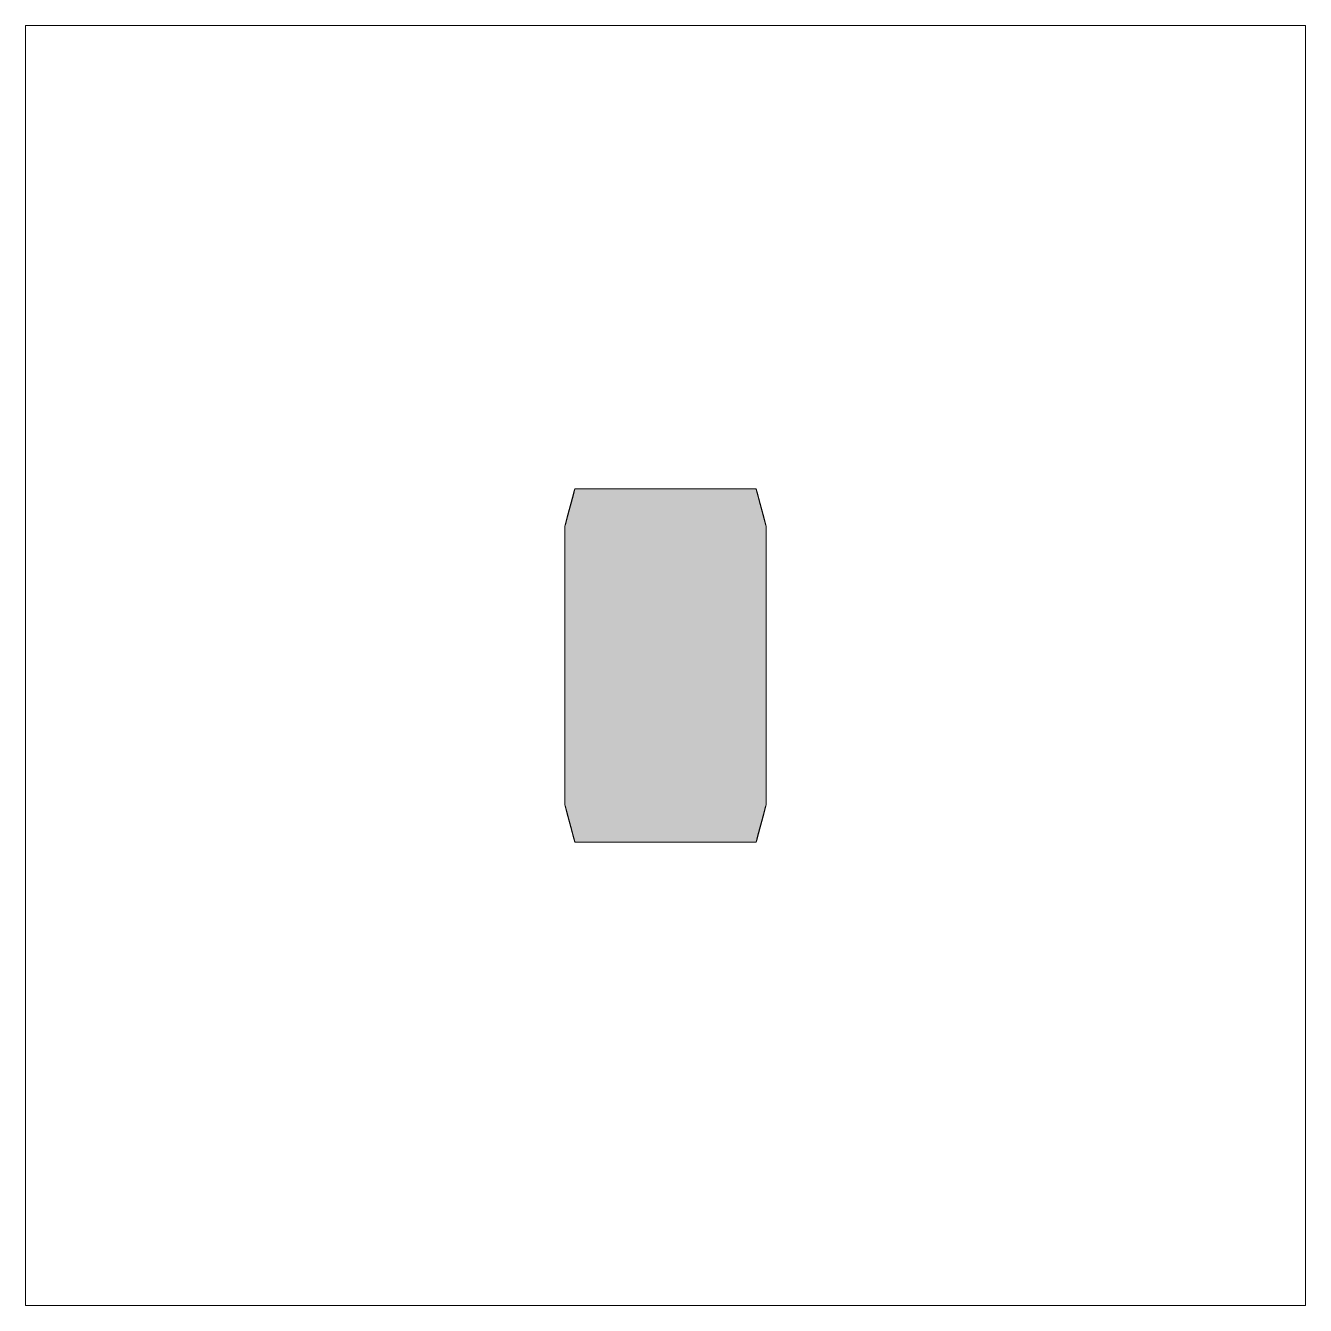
# Model space of a CAD drawing. Header units: inches. Extents: x 236 to 376, y 326 to 466.
import ezdxf

# ---------------------------------------------------------------- set-up
doc = ezdxf.new("R2010")
doc.units = ezdxf.units.IN
doc.header["$MEASUREMENT"] = 0
doc.layers.add('图层 1', color=7, linetype='Continuous')

# ---------------------------------------------------------------- blocks, each defined once
blk = doc.blocks.new('block 2')
at = {"layer": '图层 1'}
h = blk.add_hatch(color=7, dxfattribs=at)
h.dxf.hatch_style = 2
h.paths.add_polyline_path([(295.59, 415.82), (295.58, 415.78), (294.5, 411.76), (294.5, 381.24), (294.51, 381.2), (295.59, 377.18), (315.41, 377.18), (315.42, 377.22), (316.5, 381.24), (316.5, 411.76), (316.49, 411.8), (315.41, 415.82)])
at = {"layer": '图层 1', "lineweight": 0}
for points in [[(375.5, 466.5), (375.5, 326.5), (235.5, 326.5), (235.5, 466.5), (375.5, 466.5)], [(295.59, 415.82), (295.58, 415.78), (294.5, 411.76), (294.5, 381.24), (294.51, 381.2), (295.59, 377.18), (315.41, 377.18), (315.42, 377.22), (316.5, 381.24), (316.5, 411.76), (316.49, 411.8), (315.41, 415.82), (295.59, 415.82)]]:
    blk.add_lwpolyline(points, dxfattribs=at)
blk = doc.blocks.new('block 3')
at = {"layer": '图层 1'}
h = blk.add_hatch(color=7, dxfattribs=at)
h.dxf.hatch_style = 2
h.paths.add_polyline_path([(295.59, 415.82), (295.55, 415.69), (294.5, 411.76), (294.5, 381.24), (294.54, 381.11), (295.59, 377.18), (315.41, 377.18), (315.45, 377.31), (316.5, 381.24), (316.5, 411.76), (316.46, 411.9), (315.41, 415.82)])
at = {"layer": '图层 1', "lineweight": 0}
for points in [[(375.5, 466.5), (375.5, 326.5), (235.5, 326.5), (235.5, 466.5), (375.5, 466.5)], [(295.59, 415.82), (295.55, 415.69), (294.5, 411.76), (294.5, 381.24), (294.54, 381.11), (295.59, 377.18), (315.41, 377.18), (315.45, 377.31), (316.5, 381.24), (316.5, 411.76), (316.46, 411.9), (315.41, 415.82), (295.59, 415.82)]]:
    blk.add_lwpolyline(points, dxfattribs=at)
blk = doc.blocks.new('block 4')
at = {"layer": '图层 1'}
h = blk.add_hatch(color=7, dxfattribs=at)
h.dxf.hatch_style = 2
h.paths.add_polyline_path([(295.59, 415.82), (295.52, 415.59), (294.5, 411.76), (294.5, 381.24), (294.56, 381), (295.59, 377.18), (315.41, 377.18), (315.48, 377.41), (316.5, 381.24), (316.5, 411.76), (316.44, 412), (315.41, 415.82)])
at = {"layer": '图层 1', "lineweight": 0}
for points in [[(375.5, 466.5), (375.5, 326.5), (235.5, 326.5), (235.5, 466.5), (375.5, 466.5)], [(295.59, 415.82), (295.52, 415.59), (294.5, 411.76), (294.5, 381.24), (294.56, 381), (295.59, 377.18), (315.41, 377.18), (315.48, 377.41), (316.5, 381.24), (316.5, 411.76), (316.44, 412), (315.41, 415.82), (295.59, 415.82)]]:
    blk.add_lwpolyline(points, dxfattribs=at)
blk = doc.blocks.new('block 5')
at = {"layer": '图层 1'}
h = blk.add_hatch(color=7, dxfattribs=at)
h.dxf.hatch_style = 2
h.paths.add_polyline_path([(295.59, 415.82), (295.5, 415.49), (294.5, 411.76), (294.5, 381.24), (294.59, 380.9), (295.59, 377.18), (315.41, 377.18), (315.5, 377.51), (316.5, 381.24), (316.5, 411.76), (316.41, 412.1), (315.41, 415.82)])
at = {"layer": '图层 1', "lineweight": 0}
for points in [[(375.5, 466.5), (375.5, 326.5), (235.5, 326.5), (235.5, 466.5), (375.5, 466.5)], [(295.59, 415.82), (295.5, 415.49), (294.5, 411.76), (294.5, 381.24), (294.59, 380.9), (295.59, 377.18), (315.41, 377.18), (315.5, 377.51), (316.5, 381.24), (316.5, 411.76), (316.41, 412.1), (315.41, 415.82), (295.59, 415.82)]]:
    blk.add_lwpolyline(points, dxfattribs=at)
blk = doc.blocks.new('block 6')
at = {"layer": '图层 1'}
h = blk.add_hatch(color=7, dxfattribs=at)
h.dxf.hatch_style = 2
h.paths.add_polyline_path([(295.59, 415.82), (295.47, 415.38), (294.5, 411.76), (294.5, 381.24), (294.62, 380.8), (295.59, 377.18), (315.41, 377.18), (315.53, 377.62), (316.5, 381.24), (316.5, 411.76), (316.38, 412.2), (315.41, 415.82)])
at = {"layer": '图层 1', "lineweight": 0}
for points in [[(375.5, 466.5), (375.5, 326.5), (235.5, 326.5), (235.5, 466.5), (375.5, 466.5)], [(295.59, 415.82), (295.47, 415.38), (294.5, 411.76), (294.5, 381.24), (294.62, 380.8), (295.59, 377.18), (315.41, 377.18), (315.53, 377.62), (316.5, 381.24), (316.5, 411.76), (316.38, 412.2), (315.41, 415.82), (295.59, 415.82)]]:
    blk.add_lwpolyline(points, dxfattribs=at)
blk = doc.blocks.new('block 7')
at = {"layer": '图层 1'}
h = blk.add_hatch(color=7, dxfattribs=at)
h.dxf.hatch_style = 2
h.paths.add_polyline_path([(295.59, 415.82), (295.44, 415.28), (294.5, 411.76), (294.5, 381.24), (294.64, 380.7), (295.59, 377.18), (315.41, 377.18), (315.56, 377.72), (316.5, 381.24), (316.5, 411.76), (316.36, 412.3), (315.41, 415.82)])
at = {"layer": '图层 1', "lineweight": 0}
for points in [[(375.5, 466.5), (375.5, 326.5), (235.5, 326.5), (235.5, 466.5), (375.5, 466.5)], [(295.59, 415.82), (295.44, 415.28), (294.5, 411.76), (294.5, 381.24), (294.64, 380.7), (295.59, 377.18), (315.41, 377.18), (315.56, 377.72), (316.5, 381.24), (316.5, 411.76), (316.36, 412.3), (315.41, 415.82), (295.59, 415.82)]]:
    blk.add_lwpolyline(points, dxfattribs=at)
blk = doc.blocks.new('block 8')
at = {"layer": '图层 1'}
h = blk.add_hatch(color=7, dxfattribs=at)
h.dxf.hatch_style = 2
h.paths.add_polyline_path([(295.59, 415.82), (295.42, 415.18), (294.5, 411.76), (294.5, 381.24), (294.67, 380.6), (295.59, 377.18), (315.41, 377.18), (315.58, 377.82), (316.5, 381.24), (316.5, 411.76), (316.33, 412.4), (315.41, 415.82)])
at = {"layer": '图层 1', "lineweight": 0}
for points in [[(375.5, 466.5), (375.5, 326.5), (235.5, 326.5), (235.5, 466.5), (375.5, 466.5)], [(295.59, 415.82), (295.42, 415.18), (294.5, 411.76), (294.5, 381.24), (294.67, 380.6), (295.59, 377.18), (315.41, 377.18), (315.58, 377.82), (316.5, 381.24), (316.5, 411.76), (316.33, 412.4), (315.41, 415.82), (295.59, 415.82)]]:
    blk.add_lwpolyline(points, dxfattribs=at)
blk = doc.blocks.new('block 9')
at = {"layer": '图层 1'}
h = blk.add_hatch(color=7, dxfattribs=at)
h.dxf.hatch_style = 2
h.paths.add_polyline_path([(295.59, 415.82), (295.39, 415.08), (294.5, 411.76), (294.5, 381.24), (294.7, 380.5), (295.59, 377.18), (315.41, 377.18), (315.61, 377.92), (316.5, 381.24), (316.5, 411.76), (316.3, 412.5), (315.41, 415.82)])
at = {"layer": '图层 1', "lineweight": 0}
for points in [[(375.5, 466.5), (375.5, 326.5), (235.5, 326.5), (235.5, 466.5), (375.5, 466.5)], [(295.59, 415.82), (295.39, 415.08), (294.5, 411.76), (294.5, 381.24), (294.7, 380.5), (295.59, 377.18), (315.41, 377.18), (315.61, 377.92), (316.5, 381.24), (316.5, 411.76), (316.3, 412.5), (315.41, 415.82), (295.59, 415.82)]]:
    blk.add_lwpolyline(points, dxfattribs=at)
blk = doc.blocks.new('block 10')
at = {"layer": '图层 1'}
h = blk.add_hatch(color=7, dxfattribs=at)
h.dxf.hatch_style = 2
h.paths.add_polyline_path([(295.59, 415.82), (295.36, 414.98), (294.5, 411.76), (294.5, 381.24), (294.73, 380.39), (295.59, 377.18), (315.41, 377.18), (315.64, 378.02), (316.5, 381.24), (316.5, 411.76), (316.27, 412.6), (315.41, 415.82)])
at = {"layer": '图层 1', "lineweight": 0}
for points in [[(375.5, 466.5), (375.5, 326.5), (235.5, 326.5), (235.5, 466.5), (375.5, 466.5)], [(295.59, 415.82), (295.36, 414.98), (294.5, 411.76), (294.5, 381.24), (294.73, 380.39), (295.59, 377.18), (315.41, 377.18), (315.64, 378.02), (316.5, 381.24), (316.5, 411.76), (316.27, 412.6), (315.41, 415.82), (295.59, 415.82)]]:
    blk.add_lwpolyline(points, dxfattribs=at)
blk = doc.blocks.new('block 11')
at = {"layer": '图层 1'}
h = blk.add_hatch(color=7, dxfattribs=at)
h.dxf.hatch_style = 2
h.paths.add_polyline_path([(295.59, 415.82), (295.33, 414.88), (294.5, 411.76), (294.5, 381.24), (294.75, 380.29), (295.59, 377.18), (315.41, 377.18), (315.67, 378.12), (316.5, 381.24), (316.5, 411.76), (316.25, 412.71), (315.41, 415.82)])
at = {"layer": '图层 1', "lineweight": 0}
for points in [[(375.5, 466.5), (375.5, 326.5), (235.5, 326.5), (235.5, 466.5), (375.5, 466.5)], [(295.59, 415.82), (295.33, 414.88), (294.5, 411.76), (294.5, 381.24), (294.75, 380.29), (295.59, 377.18), (315.41, 377.18), (315.67, 378.12), (316.5, 381.24), (316.5, 411.76), (316.25, 412.71), (315.41, 415.82), (295.59, 415.82)]]:
    blk.add_lwpolyline(points, dxfattribs=at)
blk = doc.blocks.new('block 12')
at = {"layer": '图层 1'}
h = blk.add_hatch(color=7, dxfattribs=at)
h.dxf.hatch_style = 2
h.paths.add_polyline_path([(295.59, 415.82), (295.31, 414.78), (294.5, 411.76), (294.5, 381.24), (294.78, 380.19), (295.59, 377.18), (315.41, 377.18), (315.69, 378.22), (316.5, 381.24), (316.5, 411.76), (316.22, 412.81), (315.41, 415.82)])
at = {"layer": '图层 1', "lineweight": 0}
for points in [[(375.5, 466.5), (375.5, 326.5), (235.5, 326.5), (235.5, 466.5), (375.5, 466.5)], [(295.59, 415.82), (295.31, 414.78), (294.5, 411.76), (294.5, 381.24), (294.78, 380.19), (295.59, 377.18), (315.41, 377.18), (315.69, 378.22), (316.5, 381.24), (316.5, 411.76), (316.22, 412.81), (315.41, 415.82), (295.59, 415.82)]]:
    blk.add_lwpolyline(points, dxfattribs=at)
blk = doc.blocks.new('block 13')
at = {"layer": '图层 1'}
h = blk.add_hatch(color=7, dxfattribs=at)
h.dxf.hatch_style = 2
h.paths.add_polyline_path([(295.59, 415.82), (295.28, 414.67), (294.5, 411.76), (294.5, 381.24), (294.81, 380.09), (295.59, 377.18), (315.41, 377.18), (315.72, 378.33), (316.5, 381.24), (316.5, 411.76), (316.19, 412.91), (315.41, 415.82)])
at = {"layer": '图层 1', "lineweight": 0}
for points in [[(375.5, 466.5), (375.5, 326.5), (235.5, 326.5), (235.5, 466.5), (375.5, 466.5)], [(295.59, 415.82), (295.28, 414.67), (294.5, 411.76), (294.5, 381.24), (294.81, 380.09), (295.59, 377.18), (315.41, 377.18), (315.72, 378.33), (316.5, 381.24), (316.5, 411.76), (316.19, 412.91), (315.41, 415.82), (295.59, 415.82)]]:
    blk.add_lwpolyline(points, dxfattribs=at)
blk = doc.blocks.new('block 14')
at = {"layer": '图层 1'}
h = blk.add_hatch(color=7, dxfattribs=at)
h.dxf.hatch_style = 2
h.paths.add_polyline_path([(295.59, 415.82), (295.25, 414.57), (294.5, 411.76), (294.5, 381.24), (294.83, 379.99), (295.59, 377.18), (315.41, 377.18), (315.75, 378.43), (316.5, 381.24), (316.5, 411.76), (316.17, 413.01), (315.41, 415.82)])
at = {"layer": '图层 1', "lineweight": 0}
for points in [[(375.5, 466.5), (375.5, 326.5), (235.5, 326.5), (235.5, 466.5), (375.5, 466.5)], [(295.59, 415.82), (295.25, 414.57), (294.5, 411.76), (294.5, 381.24), (294.83, 379.99), (295.59, 377.18), (315.41, 377.18), (315.75, 378.43), (316.5, 381.24), (316.5, 411.76), (316.17, 413.01), (315.41, 415.82), (295.59, 415.82)]]:
    blk.add_lwpolyline(points, dxfattribs=at)
blk = doc.blocks.new('block 15')
at = {"layer": '图层 1'}
h = blk.add_hatch(color=7, dxfattribs=at)
h.dxf.hatch_style = 2
h.paths.add_polyline_path([(295.59, 415.82), (295.23, 414.47), (294.5, 411.76), (294.5, 381.24), (294.86, 379.89), (295.59, 377.18), (315.41, 377.18), (315.77, 378.53), (316.5, 381.24), (316.5, 411.76), (316.14, 413.11), (315.41, 415.82)])
at = {"layer": '图层 1', "lineweight": 0}
for points in [[(375.5, 466.5), (375.5, 326.5), (235.5, 326.5), (235.5, 466.5), (375.5, 466.5)], [(295.59, 415.82), (295.23, 414.47), (294.5, 411.76), (294.5, 381.24), (294.86, 379.89), (295.59, 377.18), (315.41, 377.18), (315.77, 378.53), (316.5, 381.24), (316.5, 411.76), (316.14, 413.11), (315.41, 415.82), (295.59, 415.82)]]:
    blk.add_lwpolyline(points, dxfattribs=at)
blk = doc.blocks.new('block 16')
at = {"layer": '图层 1'}
h = blk.add_hatch(color=7, dxfattribs=at)
h.dxf.hatch_style = 2
h.paths.add_polyline_path([(295.59, 415.82), (295.2, 414.37), (294.5, 411.76), (294.5, 381.24), (294.89, 379.79), (295.59, 377.18), (315.41, 377.18), (315.8, 378.63), (316.5, 381.24), (316.5, 411.76), (316.11, 413.21), (315.41, 415.82)])
at = {"layer": '图层 1', "lineweight": 0}
for points in [[(375.5, 466.5), (375.5, 326.5), (235.5, 326.5), (235.5, 466.5), (375.5, 466.5)], [(295.59, 415.82), (295.2, 414.37), (294.5, 411.76), (294.5, 381.24), (294.89, 379.79), (295.59, 377.18), (315.41, 377.18), (315.8, 378.63), (316.5, 381.24), (316.5, 411.76), (316.11, 413.21), (315.41, 415.82), (295.59, 415.82)]]:
    blk.add_lwpolyline(points, dxfattribs=at)
blk = doc.blocks.new('block 17')
at = {"layer": '图层 1'}
h = blk.add_hatch(color=7, dxfattribs=at)
h.dxf.hatch_style = 2
h.paths.add_polyline_path([(295.59, 415.82), (295.17, 414.27), (294.5, 411.76), (294.5, 381.24), (294.92, 379.68), (295.59, 377.18), (315.41, 377.18), (315.83, 378.73), (316.5, 381.24), (316.5, 411.76), (316.08, 413.32), (315.41, 415.82)])
at = {"layer": '图层 1', "lineweight": 0}
for points in [[(375.5, 466.5), (375.5, 326.5), (235.5, 326.5), (235.5, 466.5), (375.5, 466.5)], [(295.59, 415.82), (295.17, 414.27), (294.5, 411.76), (294.5, 381.24), (294.92, 379.68), (295.59, 377.18), (315.41, 377.18), (315.83, 378.73), (316.5, 381.24), (316.5, 411.76), (316.08, 413.32), (315.41, 415.82), (295.59, 415.82)]]:
    blk.add_lwpolyline(points, dxfattribs=at)
blk = doc.blocks.new('block 18')
at = {"layer": '图层 1'}
h = blk.add_hatch(color=7, dxfattribs=at)
h.dxf.hatch_style = 2
h.paths.add_polyline_path([(295.59, 415.82), (295.14, 414.17), (294.5, 411.76), (294.5, 381.24), (294.94, 379.58), (295.59, 377.18), (315.41, 377.18), (315.86, 378.83), (316.5, 381.24), (316.5, 411.76), (316.06, 413.42), (315.41, 415.82)])
at = {"layer": '图层 1', "lineweight": 0}
for points in [[(375.5, 466.5), (375.5, 326.5), (235.5, 326.5), (235.5, 466.5), (375.5, 466.5)], [(295.59, 415.82), (295.14, 414.17), (294.5, 411.76), (294.5, 381.24), (294.94, 379.58), (295.59, 377.18), (315.41, 377.18), (315.86, 378.83), (316.5, 381.24), (316.5, 411.76), (316.06, 413.42), (315.41, 415.82), (295.59, 415.82)]]:
    blk.add_lwpolyline(points, dxfattribs=at)
blk = doc.blocks.new('block 19')
at = {"layer": '图层 1'}
h = blk.add_hatch(color=7, dxfattribs=at)
h.dxf.hatch_style = 2
h.paths.add_polyline_path([(295.59, 415.82), (295.12, 414.07), (294.5, 411.76), (294.5, 381.24), (294.97, 379.48), (295.59, 377.18), (315.41, 377.18), (315.88, 378.93), (316.5, 381.24), (316.5, 411.76), (316.03, 413.52), (315.41, 415.82)])
at = {"layer": '图层 1', "lineweight": 0}
for points in [[(375.5, 466.5), (375.5, 326.5), (235.5, 326.5), (235.5, 466.5), (375.5, 466.5)], [(295.59, 415.82), (295.12, 414.07), (294.5, 411.76), (294.5, 381.24), (294.97, 379.48), (295.59, 377.18), (315.41, 377.18), (315.88, 378.93), (316.5, 381.24), (316.5, 411.76), (316.03, 413.52), (315.41, 415.82), (295.59, 415.82)]]:
    blk.add_lwpolyline(points, dxfattribs=at)
blk = doc.blocks.new('block 20')
at = {"layer": '图层 1'}
h = blk.add_hatch(color=7, dxfattribs=at)
h.dxf.hatch_style = 2
h.paths.add_polyline_path([(295.59, 415.82), (295.09, 413.96), (294.5, 411.76), (294.5, 381.24), (295, 379.38), (295.59, 377.18), (315.41, 377.18), (315.91, 379.04), (316.5, 381.24), (316.5, 411.76), (316, 413.62), (315.41, 415.82)])
at = {"layer": '图层 1', "lineweight": 0}
for points in [[(375.5, 466.5), (375.5, 326.5), (235.5, 326.5), (235.5, 466.5), (375.5, 466.5)], [(295.59, 415.82), (295.09, 413.96), (294.5, 411.76), (294.5, 381.24), (295, 379.38), (295.59, 377.18), (315.41, 377.18), (315.91, 379.04), (316.5, 381.24), (316.5, 411.76), (316, 413.62), (315.41, 415.82), (295.59, 415.82)]]:
    blk.add_lwpolyline(points, dxfattribs=at)
blk = doc.blocks.new('block 21')
at = {"layer": '图层 1'}
h = blk.add_hatch(color=7, dxfattribs=at)
h.dxf.hatch_style = 2
h.paths.add_polyline_path([(295.59, 415.82), (295.06, 413.86), (294.5, 411.76), (294.5, 381.24), (295.02, 379.28), (295.59, 377.18), (315.41, 377.18), (315.94, 379.14), (316.5, 381.24), (316.5, 411.76), (315.98, 413.72), (315.41, 415.82)])
at = {"layer": '图层 1', "lineweight": 0}
for points in [[(375.5, 466.5), (375.5, 326.5), (235.5, 326.5), (235.5, 466.5), (375.5, 466.5)], [(295.59, 415.82), (295.06, 413.86), (294.5, 411.76), (294.5, 381.24), (295.02, 379.28), (295.59, 377.18), (315.41, 377.18), (315.94, 379.14), (316.5, 381.24), (316.5, 411.76), (315.98, 413.72), (315.41, 415.82), (295.59, 415.82)]]:
    blk.add_lwpolyline(points, dxfattribs=at)
blk = doc.blocks.new('block 22')
at = {"layer": '图层 1'}
h = blk.add_hatch(color=7, dxfattribs=at)
h.dxf.hatch_style = 2
h.paths.add_polyline_path([(295.59, 415.82), (295.04, 413.76), (294.5, 411.76), (294.5, 381.24), (295.05, 379.18), (295.59, 377.18), (315.41, 377.18), (315.96, 379.24), (316.5, 381.24), (316.5, 411.76), (315.95, 413.82), (315.41, 415.82)])
at = {"layer": '图层 1', "lineweight": 0}
for points in [[(375.5, 466.5), (375.5, 326.5), (235.5, 326.5), (235.5, 466.5), (375.5, 466.5)], [(295.59, 415.82), (295.04, 413.76), (294.5, 411.76), (294.5, 381.24), (295.05, 379.18), (295.59, 377.18), (315.41, 377.18), (315.96, 379.24), (316.5, 381.24), (316.5, 411.76), (315.95, 413.82), (315.41, 415.82), (295.59, 415.82)]]:
    blk.add_lwpolyline(points, dxfattribs=at)
blk = doc.blocks.new('block 23')
at = {"layer": '图层 1'}
h = blk.add_hatch(color=7, dxfattribs=at)
h.dxf.hatch_style = 2
h.paths.add_polyline_path([(295.59, 415.82), (295.01, 413.66), (294.5, 411.76), (294.5, 381.24), (295.08, 379.08), (295.59, 377.18), (315.41, 377.18), (315.99, 379.34), (316.5, 381.24), (316.5, 411.76), (315.92, 413.92), (315.41, 415.82)])
at = {"layer": '图层 1', "lineweight": 0}
for points in [[(375.5, 466.5), (375.5, 326.5), (235.5, 326.5), (235.5, 466.5), (375.5, 466.5)], [(295.59, 415.82), (295.01, 413.66), (294.5, 411.76), (294.5, 381.24), (295.08, 379.08), (295.59, 377.18), (315.41, 377.18), (315.99, 379.34), (316.5, 381.24), (316.5, 411.76), (315.92, 413.92), (315.41, 415.82), (295.59, 415.82)]]:
    blk.add_lwpolyline(points, dxfattribs=at)
blk = doc.blocks.new('block 24')
at = {"layer": '图层 1'}
h = blk.add_hatch(color=7, dxfattribs=at)
h.dxf.hatch_style = 2
h.paths.add_polyline_path([(295.59, 415.82), (294.98, 413.56), (294.5, 411.76), (294.5, 381.24), (295.11, 378.97), (295.59, 377.18), (315.41, 377.18), (316.02, 379.44), (316.5, 381.24), (316.5, 411.76), (315.89, 414.03), (315.41, 415.82)])
at = {"layer": '图层 1', "lineweight": 0}
for points in [[(375.5, 466.5), (375.5, 326.5), (235.5, 326.5), (235.5, 466.5), (375.5, 466.5)], [(295.59, 415.82), (294.98, 413.56), (294.5, 411.76), (294.5, 381.24), (295.11, 378.97), (295.59, 377.18), (315.41, 377.18), (316.02, 379.44), (316.5, 381.24), (316.5, 411.76), (315.89, 414.03), (315.41, 415.82), (295.59, 415.82)]]:
    blk.add_lwpolyline(points, dxfattribs=at)
blk = doc.blocks.new('block 25')
at = {"layer": '图层 1'}
h = blk.add_hatch(color=7, dxfattribs=at)
h.dxf.hatch_style = 2
h.paths.add_polyline_path([(295.59, 415.82), (294.95, 413.46), (294.5, 411.76), (294.5, 381.24), (295.13, 378.87), (295.59, 377.18), (315.41, 377.18), (316.05, 379.54), (316.5, 381.24), (316.5, 411.76), (315.87, 414.13), (315.41, 415.82)])
at = {"layer": '图层 1', "lineweight": 0}
for points in [[(375.5, 466.5), (375.5, 326.5), (235.5, 326.5), (235.5, 466.5), (375.5, 466.5)], [(295.59, 415.82), (294.95, 413.46), (294.5, 411.76), (294.5, 381.24), (295.13, 378.87), (295.59, 377.18), (315.41, 377.18), (316.05, 379.54), (316.5, 381.24), (316.5, 411.76), (315.87, 414.13), (315.41, 415.82), (295.59, 415.82)]]:
    blk.add_lwpolyline(points, dxfattribs=at)
blk = doc.blocks.new('block 26')
at = {"layer": '图层 1'}
h = blk.add_hatch(color=7, dxfattribs=at)
h.dxf.hatch_style = 2
h.paths.add_polyline_path([(295.59, 415.82), (294.93, 413.36), (294.5, 411.76), (294.5, 381.24), (295.16, 378.77), (295.59, 377.18), (315.41, 377.18), (316.07, 379.64), (316.5, 381.24), (316.5, 411.76), (315.84, 414.23), (315.41, 415.82)])
at = {"layer": '图层 1', "lineweight": 0}
for points in [[(375.5, 466.5), (375.5, 326.5), (235.5, 326.5), (235.5, 466.5), (375.5, 466.5)], [(295.59, 415.82), (294.93, 413.36), (294.5, 411.76), (294.5, 381.24), (295.16, 378.77), (295.59, 377.18), (315.41, 377.18), (316.07, 379.64), (316.5, 381.24), (316.5, 411.76), (315.84, 414.23), (315.41, 415.82), (295.59, 415.82)]]:
    blk.add_lwpolyline(points, dxfattribs=at)
blk = doc.blocks.new('block 27')
at = {"layer": '图层 1'}
h = blk.add_hatch(color=7, dxfattribs=at)
h.dxf.hatch_style = 2
h.paths.add_polyline_path([(295.59, 415.82), (294.9, 413.25), (294.5, 411.76), (294.5, 381.24), (295.19, 378.67), (295.59, 377.18), (315.41, 377.18), (316.1, 379.75), (316.5, 381.24), (316.5, 411.76), (315.81, 414.33), (315.41, 415.82)])
at = {"layer": '图层 1', "lineweight": 0}
for points in [[(375.5, 466.5), (375.5, 326.5), (235.5, 326.5), (235.5, 466.5), (375.5, 466.5)], [(295.59, 415.82), (294.9, 413.25), (294.5, 411.76), (294.5, 381.24), (295.19, 378.67), (295.59, 377.18), (315.41, 377.18), (316.1, 379.75), (316.5, 381.24), (316.5, 411.76), (315.81, 414.33), (315.41, 415.82), (295.59, 415.82)]]:
    blk.add_lwpolyline(points, dxfattribs=at)
blk = doc.blocks.new('block 28')
at = {"layer": '图层 1'}
h = blk.add_hatch(color=7, dxfattribs=at)
h.dxf.hatch_style = 2
h.paths.add_polyline_path([(295.59, 415.82), (294.87, 413.15), (294.5, 411.76), (294.5, 381.24), (295.21, 378.57), (295.59, 377.18), (315.41, 377.18), (316.13, 379.85), (316.5, 381.24), (316.5, 411.76), (315.79, 414.43), (315.41, 415.82)])
at = {"layer": '图层 1', "lineweight": 0}
for points in [[(375.5, 466.5), (375.5, 326.5), (235.5, 326.5), (235.5, 466.5), (375.5, 466.5)], [(295.59, 415.82), (294.87, 413.15), (294.5, 411.76), (294.5, 381.24), (295.21, 378.57), (295.59, 377.18), (315.41, 377.18), (316.13, 379.85), (316.5, 381.24), (316.5, 411.76), (315.79, 414.43), (315.41, 415.82), (295.59, 415.82)]]:
    blk.add_lwpolyline(points, dxfattribs=at)
blk = doc.blocks.new('block 29')
at = {"layer": '图层 1'}
h = blk.add_hatch(color=7, dxfattribs=at)
h.dxf.hatch_style = 2
h.paths.add_polyline_path([(295.59, 415.82), (294.85, 413.05), (294.5, 411.76), (294.5, 381.24), (295.24, 378.47), (295.59, 377.18), (315.41, 377.18), (316.15, 379.95), (316.5, 381.24), (316.5, 411.76), (315.76, 414.53), (315.41, 415.82)])
at = {"layer": '图层 1', "lineweight": 0}
for points in [[(375.5, 466.5), (375.5, 326.5), (235.5, 326.5), (235.5, 466.5), (375.5, 466.5)], [(295.59, 415.82), (294.85, 413.05), (294.5, 411.76), (294.5, 381.24), (295.24, 378.47), (295.59, 377.18), (315.41, 377.18), (316.15, 379.95), (316.5, 381.24), (316.5, 411.76), (315.76, 414.53), (315.41, 415.82), (295.59, 415.82)]]:
    blk.add_lwpolyline(points, dxfattribs=at)
blk = doc.blocks.new('block 30')
at = {"layer": '图层 1'}
h = blk.add_hatch(color=7, dxfattribs=at)
h.dxf.hatch_style = 2
h.paths.add_polyline_path([(295.59, 415.82), (294.82, 412.95), (294.5, 411.76), (294.5, 381.24), (295.27, 378.37), (295.59, 377.18), (315.41, 377.18), (316.18, 380.05), (316.5, 381.24), (316.5, 411.76), (315.73, 414.63), (315.41, 415.82)])
at = {"layer": '图层 1', "lineweight": 0}
for points in [[(375.5, 466.5), (375.5, 326.5), (235.5, 326.5), (235.5, 466.5), (375.5, 466.5)], [(295.59, 415.82), (294.82, 412.95), (294.5, 411.76), (294.5, 381.24), (295.27, 378.37), (295.59, 377.18), (315.41, 377.18), (316.18, 380.05), (316.5, 381.24), (316.5, 411.76), (315.73, 414.63), (315.41, 415.82), (295.59, 415.82)]]:
    blk.add_lwpolyline(points, dxfattribs=at)
blk = doc.blocks.new('block 31')
at = {"layer": '图层 1'}
h = blk.add_hatch(color=7, dxfattribs=at)
h.dxf.hatch_style = 2
h.paths.add_polyline_path([(295.59, 415.82), (294.79, 412.85), (294.5, 411.76), (294.5, 381.24), (295.3, 378.26), (295.59, 377.18), (315.41, 377.18), (316.21, 380.15), (316.5, 381.24), (316.5, 411.76), (315.7, 414.74), (315.41, 415.82)])
at = {"layer": '图层 1', "lineweight": 0}
for points in [[(375.5, 466.5), (375.5, 326.5), (235.5, 326.5), (235.5, 466.5), (375.5, 466.5)], [(295.59, 415.82), (294.79, 412.85), (294.5, 411.76), (294.5, 381.24), (295.3, 378.26), (295.59, 377.18), (315.41, 377.18), (316.21, 380.15), (316.5, 381.24), (316.5, 411.76), (315.7, 414.74), (315.41, 415.82), (295.59, 415.82)]]:
    blk.add_lwpolyline(points, dxfattribs=at)
blk = doc.blocks.new('block 32')
at = {"layer": '图层 1'}
h = blk.add_hatch(color=7, dxfattribs=at)
h.dxf.hatch_style = 2
h.paths.add_polyline_path([(295.59, 415.82), (294.76, 412.75), (294.5, 411.76), (294.5, 381.24), (295.32, 378.16), (295.59, 377.18), (315.41, 377.18), (316.24, 380.25), (316.5, 381.24), (316.5, 411.76), (315.68, 414.84), (315.41, 415.82)])
at = {"layer": '图层 1', "lineweight": 0}
for points in [[(375.5, 466.5), (375.5, 326.5), (235.5, 326.5), (235.5, 466.5), (375.5, 466.5)], [(295.59, 415.82), (294.76, 412.75), (294.5, 411.76), (294.5, 381.24), (295.32, 378.16), (295.59, 377.18), (315.41, 377.18), (316.24, 380.25), (316.5, 381.24), (316.5, 411.76), (315.68, 414.84), (315.41, 415.82), (295.59, 415.82)]]:
    blk.add_lwpolyline(points, dxfattribs=at)
blk = doc.blocks.new('block 33')
at = {"layer": '图层 1'}
h = blk.add_hatch(color=7, dxfattribs=at)
h.dxf.hatch_style = 2
h.paths.add_polyline_path([(295.59, 415.82), (294.74, 412.65), (294.5, 411.76), (294.5, 381.24), (295.35, 378.06), (295.59, 377.18), (315.41, 377.18), (316.26, 380.35), (316.5, 381.24), (316.5, 411.76), (315.65, 414.94), (315.41, 415.82)])
at = {"layer": '图层 1', "lineweight": 0}
for points in [[(375.5, 466.5), (375.5, 326.5), (235.5, 326.5), (235.5, 466.5), (375.5, 466.5)], [(295.59, 415.82), (294.74, 412.65), (294.5, 411.76), (294.5, 381.24), (295.35, 378.06), (295.59, 377.18), (315.41, 377.18), (316.26, 380.35), (316.5, 381.24), (316.5, 411.76), (315.65, 414.94), (315.41, 415.82), (295.59, 415.82)]]:
    blk.add_lwpolyline(points, dxfattribs=at)
blk = doc.blocks.new('block 34')
at = {"layer": '图层 1'}
h = blk.add_hatch(color=7, dxfattribs=at)
h.dxf.hatch_style = 2
h.paths.add_polyline_path([(295.59, 415.82), (294.71, 412.54), (294.5, 411.76), (294.5, 381.24), (295.38, 377.96), (295.59, 377.18), (315.41, 377.18), (316.29, 380.46), (316.5, 381.24), (316.5, 411.76), (315.62, 415.04), (315.41, 415.82)])
at = {"layer": '图层 1', "lineweight": 0}
for points in [[(375.5, 466.5), (375.5, 326.5), (235.5, 326.5), (235.5, 466.5), (375.5, 466.5)], [(295.59, 415.82), (294.71, 412.54), (294.5, 411.76), (294.5, 381.24), (295.38, 377.96), (295.59, 377.18), (315.41, 377.18), (316.29, 380.46), (316.5, 381.24), (316.5, 411.76), (315.62, 415.04), (315.41, 415.82), (295.59, 415.82)]]:
    blk.add_lwpolyline(points, dxfattribs=at)
blk = doc.blocks.new('block 35')
at = {"layer": '图层 1'}
h = blk.add_hatch(color=7, dxfattribs=at)
h.dxf.hatch_style = 2
h.paths.add_polyline_path([(295.59, 415.82), (294.68, 412.44), (294.5, 411.76), (294.5, 381.24), (295.41, 377.86), (295.59, 377.18), (315.41, 377.18), (316.32, 380.56), (316.5, 381.24), (316.5, 411.76), (315.59, 415.14), (315.41, 415.82)])
at = {"layer": '图层 1', "lineweight": 0}
for points in [[(375.5, 466.5), (375.5, 326.5), (235.5, 326.5), (235.5, 466.5), (375.5, 466.5)], [(295.59, 415.82), (294.68, 412.44), (294.5, 411.76), (294.5, 381.24), (295.41, 377.86), (295.59, 377.18), (315.41, 377.18), (316.32, 380.56), (316.5, 381.24), (316.5, 411.76), (315.59, 415.14), (315.41, 415.82), (295.59, 415.82)]]:
    blk.add_lwpolyline(points, dxfattribs=at)
blk = doc.blocks.new('block 36')
at = {"layer": '图层 1'}
h = blk.add_hatch(color=7, dxfattribs=at)
h.dxf.hatch_style = 2
h.paths.add_polyline_path([(295.59, 415.82), (294.65, 412.34), (294.5, 411.76), (294.5, 381.24), (295.43, 377.76), (295.59, 377.18), (315.41, 377.18), (316.35, 380.66), (316.5, 381.24), (316.5, 411.76), (315.57, 415.24), (315.41, 415.82)])
at = {"layer": '图层 1', "lineweight": 0}
for points in [[(375.5, 466.5), (375.5, 326.5), (235.5, 326.5), (235.5, 466.5), (375.5, 466.5)], [(295.59, 415.82), (294.65, 412.34), (294.5, 411.76), (294.5, 381.24), (295.43, 377.76), (295.59, 377.18), (315.41, 377.18), (316.35, 380.66), (316.5, 381.24), (316.5, 411.76), (315.57, 415.24), (315.41, 415.82), (295.59, 415.82)]]:
    blk.add_lwpolyline(points, dxfattribs=at)
blk = doc.blocks.new('block 37')
at = {"layer": '图层 1'}
h = blk.add_hatch(color=7, dxfattribs=at)
h.dxf.hatch_style = 2
h.paths.add_polyline_path([(295.59, 415.82), (294.63, 412.24), (294.5, 411.76), (294.5, 381.24), (295.46, 377.66), (295.59, 377.18), (315.41, 377.18), (316.37, 380.76), (316.5, 381.24), (316.5, 411.76), (315.54, 415.34), (315.41, 415.82)])
at = {"layer": '图层 1', "lineweight": 0}
for points in [[(375.5, 466.5), (375.5, 326.5), (235.5, 326.5), (235.5, 466.5), (375.5, 466.5)], [(295.59, 415.82), (294.63, 412.24), (294.5, 411.76), (294.5, 381.24), (295.46, 377.66), (295.59, 377.18), (315.41, 377.18), (316.37, 380.76), (316.5, 381.24), (316.5, 411.76), (315.54, 415.34), (315.41, 415.82), (295.59, 415.82)]]:
    blk.add_lwpolyline(points, dxfattribs=at)
blk = doc.blocks.new('block 38')
at = {"layer": '图层 1'}
h = blk.add_hatch(color=7, dxfattribs=at)
h.dxf.hatch_style = 2
h.paths.add_polyline_path([(295.59, 415.82), (294.6, 412.14), (294.5, 411.76), (294.5, 381.24), (295.49, 377.55), (295.59, 377.18), (315.41, 377.18), (316.4, 380.86), (316.5, 381.24), (316.5, 411.76), (315.51, 415.45), (315.41, 415.82)])
at = {"layer": '图层 1', "lineweight": 0}
for points in [[(375.5, 466.5), (375.5, 326.5), (235.5, 326.5), (235.5, 466.5), (375.5, 466.5)], [(295.59, 415.82), (294.6, 412.14), (294.5, 411.76), (294.5, 381.24), (295.49, 377.55), (295.59, 377.18), (315.41, 377.18), (316.4, 380.86), (316.5, 381.24), (316.5, 411.76), (315.51, 415.45), (315.41, 415.82), (295.59, 415.82)]]:
    blk.add_lwpolyline(points, dxfattribs=at)
blk = doc.blocks.new('block 39')
at = {"layer": '图层 1'}
h = blk.add_hatch(color=7, dxfattribs=at)
h.dxf.hatch_style = 2
h.paths.add_polyline_path([(295.59, 415.82), (294.57, 412.04), (294.5, 411.76), (294.5, 381.24), (295.51, 377.45), (295.59, 377.18), (315.41, 377.18), (316.43, 380.96), (316.5, 381.24), (316.5, 411.76), (315.49, 415.55), (315.41, 415.82)])
at = {"layer": '图层 1', "lineweight": 0}
for points in [[(375.5, 466.5), (375.5, 326.5), (235.5, 326.5), (235.5, 466.5), (375.5, 466.5)], [(295.59, 415.82), (294.57, 412.04), (294.5, 411.76), (294.5, 381.24), (295.51, 377.45), (295.59, 377.18), (315.41, 377.18), (316.43, 380.96), (316.5, 381.24), (316.5, 411.76), (315.49, 415.55), (315.41, 415.82), (295.59, 415.82)]]:
    blk.add_lwpolyline(points, dxfattribs=at)
blk = doc.blocks.new('block 40')
at = {"layer": '图层 1'}
h = blk.add_hatch(color=7, dxfattribs=at)
h.dxf.hatch_style = 2
h.paths.add_polyline_path([(295.59, 415.82), (294.55, 411.94), (294.5, 411.76), (294.5, 381.24), (295.54, 377.35), (295.59, 377.18), (315.41, 377.18), (316.45, 381.06), (316.5, 381.24), (316.5, 411.76), (315.46, 415.65), (315.41, 415.82)])
at = {"layer": '图层 1', "lineweight": 0}
for points in [[(375.5, 466.5), (375.5, 326.5), (235.5, 326.5), (235.5, 466.5), (375.5, 466.5)], [(295.59, 415.82), (294.55, 411.94), (294.5, 411.76), (294.5, 381.24), (295.54, 377.35), (295.59, 377.18), (315.41, 377.18), (316.45, 381.06), (316.5, 381.24), (316.5, 411.76), (315.46, 415.65), (315.41, 415.82), (295.59, 415.82)]]:
    blk.add_lwpolyline(points, dxfattribs=at)
blk = doc.blocks.new('block 41')
at = {"layer": '图层 1'}
h = blk.add_hatch(color=7, dxfattribs=at)
h.dxf.hatch_style = 2
h.paths.add_polyline_path([(295.59, 415.82), (294.52, 411.83), (294.5, 411.76), (294.5, 381.24), (295.57, 377.25), (295.59, 377.18), (315.41, 377.18), (316.48, 381.17), (316.5, 381.24), (316.5, 411.76), (315.43, 415.75), (315.41, 415.82)])
at = {"layer": '图层 1', "lineweight": 0}
for points in [[(375.5, 466.5), (375.5, 326.5), (235.5, 326.5), (235.5, 466.5), (375.5, 466.5)], [(295.59, 415.82), (294.52, 411.83), (294.5, 411.76), (294.5, 381.24), (295.57, 377.25), (295.59, 377.18), (315.41, 377.18), (316.48, 381.17), (316.5, 381.24), (316.5, 411.76), (315.43, 415.75), (315.41, 415.82), (295.59, 415.82)]]:
    blk.add_lwpolyline(points, dxfattribs=at)

msp = doc.modelspace()

# ---------------------------------------------------------------- block references
at = {"layer": '图层 1'}
for name in ['block 2', 'block 3', 'block 4', 'block 5', 'block 6', 'block 7', 'block 8', 'block 9', 'block 10', 'block 11', 'block 12', 'block 13', 'block 14', 'block 15', 'block 16', 'block 17', 'block 18', 'block 19', 'block 20', 'block 21', 'block 22', 'block 23', 'block 24', 'block 25', 'block 26', 'block 27', 'block 28', 'block 29', 'block 30', 'block 31', 'block 32', 'block 33', 'block 34', 'block 35', 'block 36', 'block 37', 'block 38', 'block 39', 'block 40', 'block 41']:
    msp.add_blockref(name, (0, 0), dxfattribs=at)

doc.saveas('drawing.dxf')
